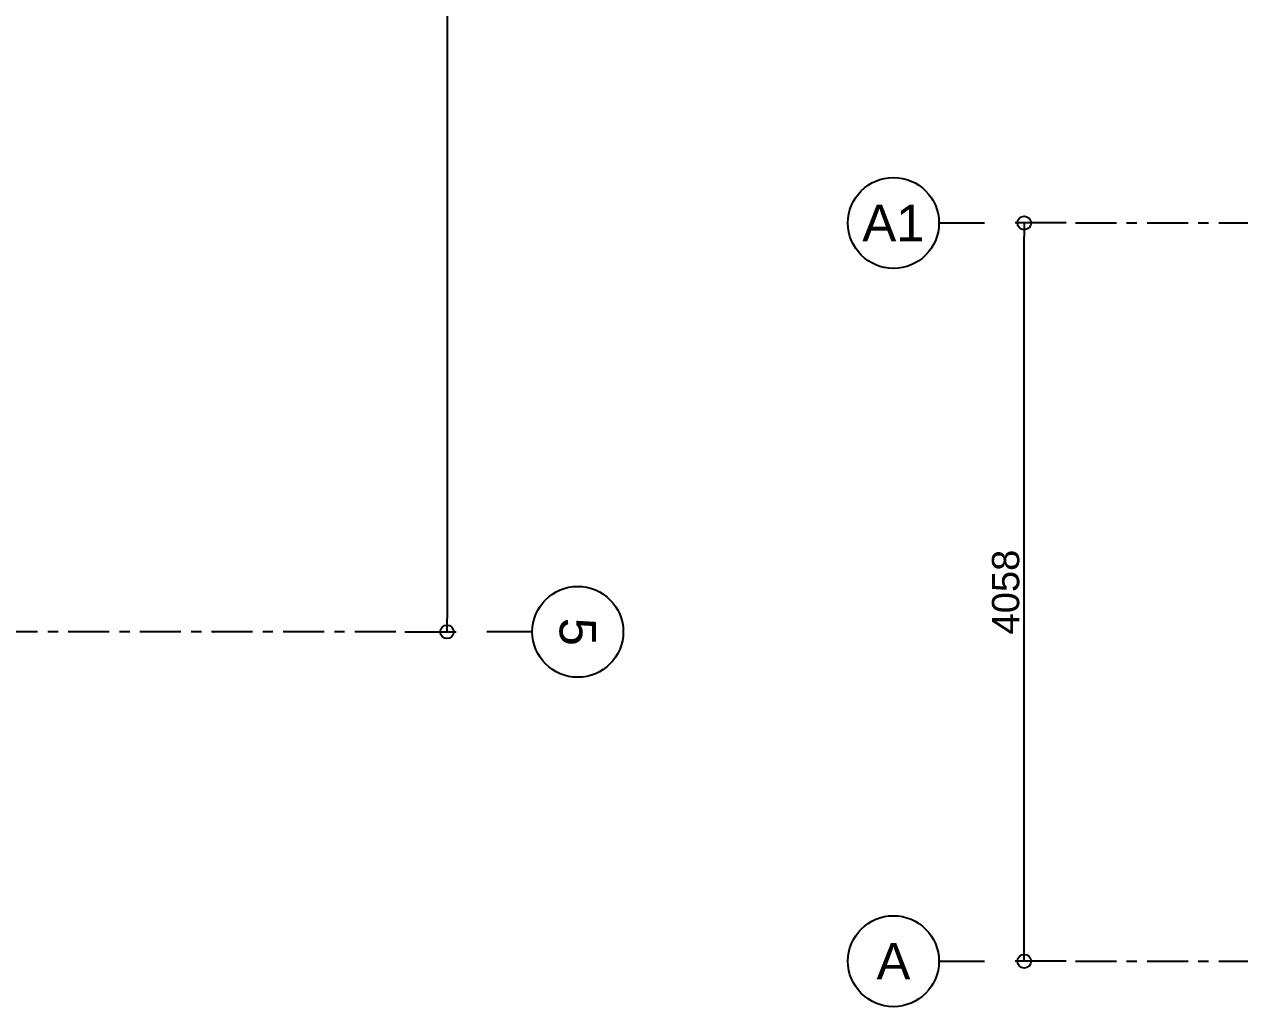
# Model space of a CAD drawing. Header units: millimetres. Extents: x -153298 to 620751, y -313239 to 250031.
# Drawn here: x 85905 to 92584, y 141114 to 146514 of the extents above; entities that cross this region are included whole.
import ezdxf
from ezdxf.enums import TextEntityAlignment as Align

# ---------------------------------------------------------------- set-up
doc = ezdxf.new("R2010")
doc.units = ezdxf.units.MM
doc.linetypes.add('CENTER', pattern=[2, 1.25, -0.25, 0.25, -0.25])
doc.linetypes.add('TA_GL_000.90000', pattern=[2.475, 0.9, -0.225, 0.225, -0.225, 0.9])
doc.layers.get('DEFPOINTS').update_dxf_attribs({"color": 250})
for name, color, linetype in [('000 - 0_SYM_DWG_GRID-BUBBLE_MAIN_COLOR_6', 6, 'Continuous'), ('000 - 0_SYM_DWG_GRIDLINE_MAIN_COLOR_251', 251, 'Continuous'), ('000 - 0_SYM_DWG_SLOPE-SYM_TEXT_COLOR_3', 3, 'Continuous'), ('000 - D I M', 1, 'Continuous'), ('000 - GRID', 251, 'CENTER')]:
    doc.layers.add(name, color=color, linetype=linetype)
doc.styles.add('ARIAL', font='arial.ttf')
doc.styles.add('FAMELINE_FOR_CKST', font='arial.ttf')
doc.styles.add('TA', font='', dxfattribs={"height": 4.5})
doc.styles.get('TA').set_extended_font_data('Cordia New')
doc.dimstyles.new('FAMELINE-CKST_C-C', dxfattribs={"dimtxt": 0.3, "dimasz": 0.15, "dimexe": 0.1, "dimexo": 0.1, "dimgap": 0.05, "dimtad": 1, "dimzin": 0, "dimdsep": 46, "dimtxsty": 'FAMELINE_FOR_CKST', "dimblk": 'ORIGIN', "dimblk1": 'ORIGIN', "dimblk2": 'ORIGIN', "dimsah": 1, "dimcen": 0.1, "dimdle": 0.1, "dimclrd": 256, "dimclre": 256, "dimclrt": 3, "dimadec": 0, "dimazin": 0, "dimtfac": 1, "dimtix": 1, "dimtmove": 2, "dimatfit": 3, "dimfxl": 1, "dimtolj": 1, "dimtzin": 0, "dimlwd": -1, "dimlwe": -1, "dimarcsym": 0})

# ---------------------------------------------------------------- blocks, each defined once
blk = doc.blocks.new('*U4769')
at = {"layer": '000 - 0_SYM_DWG_GRID-BUBBLE_MAIN_COLOR_6'}
blk.add_line((35, 0), (30, 0), dxfattribs=at)
blk.add_circle((40, 0), 5, dxfattribs=at)
at = {"layer": '000 - 0_SYM_DWG_GRIDLINE_MAIN_COLOR_251', "color": 0, "linetype": 'ByBlock', "ltscale": 5}
blk.add_line((20, 0), (-600, 0), dxfattribs=at)
at = {"style": 'TA', "flags": 1}
blk.add_attdef('LOCATION', (6, -6), '', height=4.5, rotation=270, dxfattribs=at)
at = {"layer": '000 - 0_SYM_DWG_SLOPE-SYM_TEXT_COLOR_3', "style": 'ARIAL'}
blk.add_attdef('GRID-HEAD', text='', height=4, rotation=180, dxfattribs=at).set_placement((40, 0), align=Align.MIDDLE_CENTER)
blk = doc.blocks.new('*U4770')
at = {"layer": '000 - 0_SYM_DWG_GRID-BUBBLE_MAIN_COLOR_6'}
blk.add_line((35, 0), (30, 0), dxfattribs=at)
blk.add_circle((40, 0), 5, dxfattribs=at)
at = {"layer": '000 - 0_SYM_DWG_GRIDLINE_MAIN_COLOR_251', "color": 0, "linetype": 'ByBlock', "ltscale": 5}
blk.add_line((20, 0), (-188, 0), dxfattribs=at)
at = {"layer": '000 - 0_SYM_DWG_GRIDLINE_MAIN_COLOR_251', "color": 3}
blk.add_point((-168, 0), dxfattribs=at)
at = {"layer": '000 - 0_SYM_DWG_GRIDLINE_MAIN_COLOR_251', "color": 0}
blk.add_point((0, 0), dxfattribs=at)
at = {"style": 'TA', "flags": 1}
blk.add_attdef('LOCATION', (6, -6), '', height=4.5, rotation=270, dxfattribs=at)
at = {"layer": '000 - 0_SYM_DWG_SLOPE-SYM_TEXT_COLOR_3', "style": 'ARIAL'}
blk.add_attdef('GRID-HEAD', text='', height=4, rotation=270, dxfattribs=at).set_placement((40, 0), align=Align.MIDDLE_CENTER)
blk = doc.blocks.new('_Origin')
at = {"color": 0, "linetype": 'ByBlock', "lineweight": -2}
blk.add_line((0, 0), (-1, 0), dxfattribs=at)
blk.add_circle((0, 0), 0.5, dxfattribs=at)
blk = doc.blocks.new('*D5511')
at = {"layer": '000 - D I M', "transparency": 16777216}
for p, q in [((11400, 8450), (11400, 8731.2)), ((22800, 8450), (22800, 8731.2)), ((11475, 8681.2), (22725, 8681.2))]:
    blk.add_line(p, q, dxfattribs=at)
at = {"layer": 'DEFPOINTS', "color": 0, "transparency": 16777216}
for p in [(22800, 8681.2), (11400, 8400), (22800, 8400)]:
    blk.add_point(p, dxfattribs=at)
at = {"layer": '000 - D I M', "transparency": 16777216, "xscale": 75, "yscale": 75, "zscale": 75, "rotation": 180}
blk.add_blockref('_Origin', (11400, 8681.2), dxfattribs=at)
at = {"layer": '000 - D I M', "transparency": 16777216, "xscale": 75, "yscale": 75, "zscale": 75}
blk.add_blockref('_Origin', (22800, 8681.2), dxfattribs=at)
at = {"layer": '000 - D I M', "color": 3, "transparency": 16777216, "insert": (17100, 8782.8), "char_height": 150, "attachment_point": 5, "style": 'FAMELINE_FOR_CKST'}
blk.add_mtext('\\A1;11400', dxfattribs=at)
blk = doc.blocks.new('*D5512')
at = {"layer": '000 - D I M', "transparency": 16777216}
for p, q in [((-3230, 4058), (-3511.2, 4058)), ((-3461.2, 75), (-3461.2, 3983)), ((-3230, 0), (-3511.2, 0))]:
    blk.add_line(p, q, dxfattribs=at)
at = {"layer": 'DEFPOINTS', "color": 0, "transparency": 16777216}
for p in [(-3461.2, 4058), (-3180, 4058), (-3180, 0)]:
    blk.add_point(p, dxfattribs=at)
at = {"layer": '000 - D I M', "transparency": 16777216, "xscale": 75, "yscale": 75, "zscale": 75}
for p, rotation in [((-3461.2, 4058), 90), ((-3461.2, 0), 270)]:
    blk.add_blockref('_Origin', p, dxfattribs=dict(at, rotation=rotation))
at = {"layer": '000 - D I M', "color": 3, "transparency": 16777216, "insert": (-3562.8, 2029), "char_height": 150, "attachment_point": 5, "rotation": 90, "style": 'FAMELINE_FOR_CKST'}
blk.add_mtext('\\A1;4058', dxfattribs=at)
blk = doc.blocks.new('W-1-PP19-ST-ENT1-1_20260610-010700_LOPF_DIMS')
at = {"layer": '000 - GRID', "linetype": 'TA_GL_000.90000'}
for name, p, xscale, yscale, zscale, rotation, values in [('*U4770', (22800, 7400), 50.00000000000004, 50.00000000000004, 50.00000000000004, 90, {'GRID-HEAD': '5'}), ('*U4769', (-2180, 4058), 50, 50, 50, 180, {'GRID-HEAD': 'A1'}), ('*U4769', (-2180, 0), 50, 50, 50, 180, {'GRID-HEAD': 'A'})]:
    blk.add_blockref(name, p, dxfattribs=dict(at, xscale=xscale, yscale=yscale, zscale=zscale, rotation=rotation)).add_auto_attribs(values)
at = {"layer": '000 - D I M'}
for base, p1, p2, angle, picture, middle in [((22800, 8681.2), (11400, 8400), (22800, 8400), 180, '*D5511', (17100, 8782.8)), ((-3461.2, 4058), (-3180, 0), (-3180, 4058), 270, '*D5512', (-3562.8, 2029))]:
    dim = blk.add_linear_dim(base=base, p1=p1, p2=p2, angle=angle, dimstyle='FAMELINE-CKST_C-C', override={"dimscale": 500, "dimdec": 0, "dimlfac": 1}, dxfattribs=at)
    dim.commit()
    dim.dimension.update_dxf_attribs({"geometry": picture, "text_midpoint": middle})

msp = doc.modelspace()

# ---------------------------------------------------------------- block references
at = {"color": 6, "rotation": 270}
msp.add_blockref('W-1-PP19-ST-ENT1-1_20260610-010700_LOPF_DIMS', (79546.6466, 165974.6174), dxfattribs=at)
at = {"color": 6}
msp.add_blockref('W-1-PP19-ST-ENT1-1_20260610-010700_LOPF_DIMS', (94861.0768, 141364.0399), dxfattribs=at)

doc.saveas('drawing.dxf')
